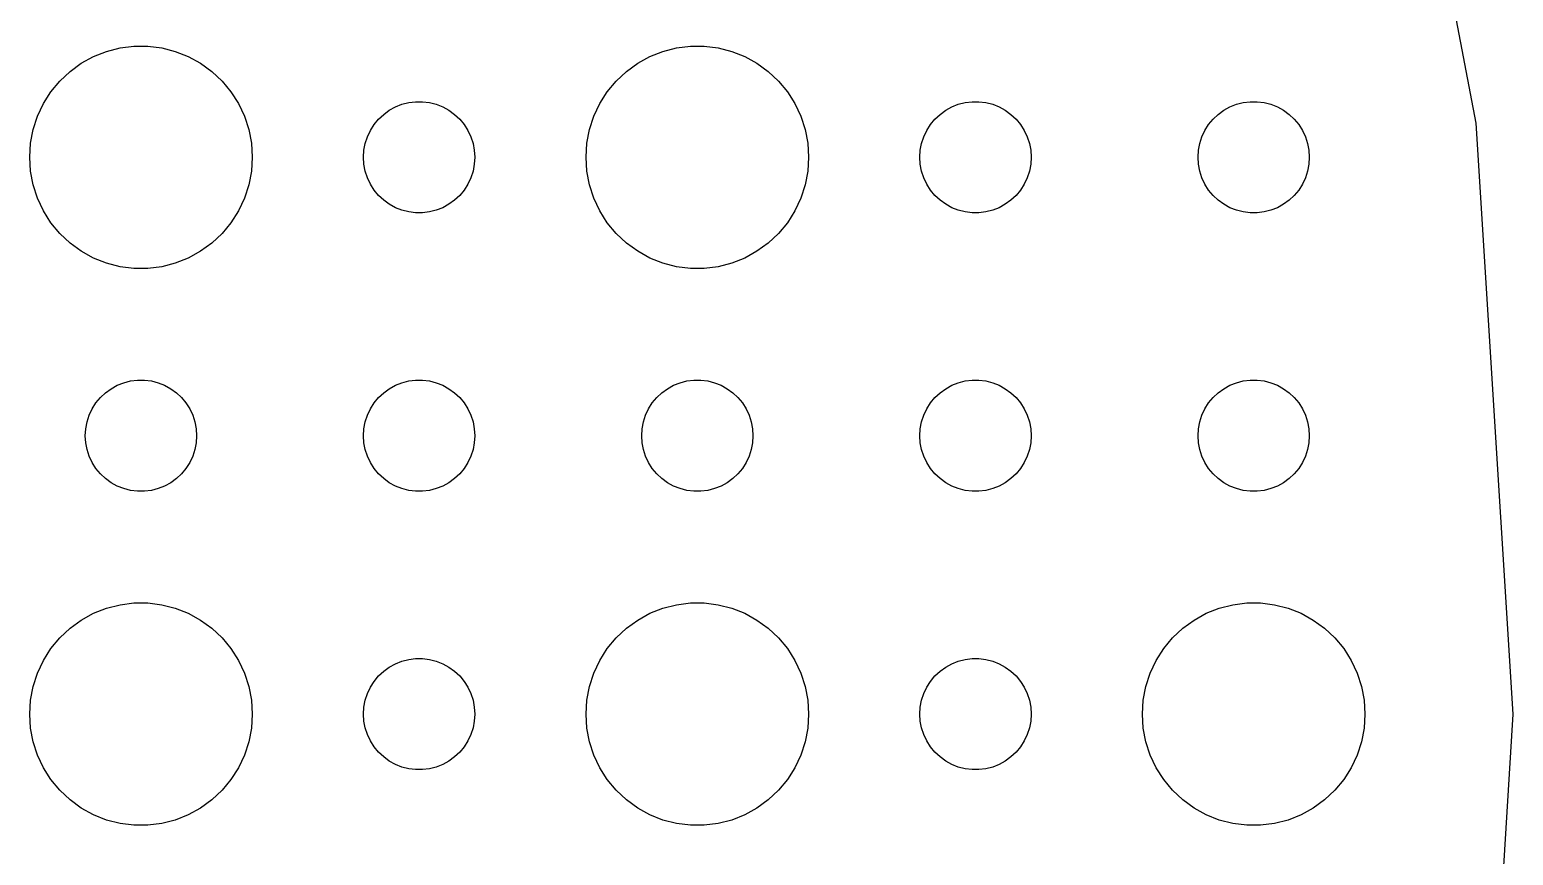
# Model space of a CAD drawing. Header units: metres. Extents: x -127 to 127, y -127 to 127.
# Drawn here: x 87 to 127, y -3.8 to 18.44 of the extents above; entities that cross this region are included whole.
import ezdxf

# ---------------------------------------------------------------- set-up
doc = ezdxf.new("R2010")
doc.units = ezdxf.units.M

msp = doc.modelspace()

# ---------------------------------------------------------------- linework, layer by layer
for p, q in [((125.999, 15.9173), (123.01, 31.5836)), ((88.3925, 17.533), (88.7227, 17.7145)), ((88.7227, 17.7145), (89.073, 17.8532)), ((89.073, 17.8532), (89.4379, 17.9469)), ((89.4379, 17.9469), (89.8116, 17.9941)), ((89.8116, 17.9941), (90.1884, 17.9941)), ((90.1884, 17.9941), (90.5621, 17.9469)), ((90.5621, 17.9469), (90.927, 17.8532)), ((90.927, 17.8532), (91.2773, 17.7145)), ((91.2773, 17.7145), (91.6075, 17.533)), ((103.393, 17.533), (103.723, 17.7145)), ((103.723, 17.7145), (104.073, 17.8532)), ((104.073, 17.8532), (104.438, 17.9469)), ((104.438, 17.9469), (104.812, 17.9941)), ((104.812, 17.9941), (105.188, 17.9941)), ((105.188, 17.9941), (105.562, 17.9469)), ((105.562, 17.9469), (105.927, 17.8532)), ((105.927, 17.8532), (106.277, 17.7145)), ((106.277, 17.7145), (106.607, 17.533)), ((87.8131, 17.0536), (88.0877, 17.3115)), ((88.0877, 17.3115), (88.3925, 17.533)), ((91.6075, 17.533), (91.9123, 17.3115)), ((91.9123, 17.3115), (92.1869, 17.0536)), ((102.813, 17.0536), (103.088, 17.3115)), ((103.088, 17.3115), (103.393, 17.533)), ((106.607, 17.533), (106.912, 17.3115)), ((106.912, 17.3115), (107.187, 17.0536)), ((87.573, 16.7634), (87.8131, 17.0536)), ((92.1869, 17.0536), (92.427, 16.7634)), ((102.573, 16.7634), (102.813, 17.0536)), ((107.187, 17.0536), (107.427, 16.7634)), ((87.2107, 16.1044), (87.3711, 16.4453)), ((87.3711, 16.4453), (87.573, 16.7634)), ((92.427, 16.7634), (92.6289, 16.4453)), ((92.6289, 16.4453), (92.7893, 16.1044)), ((96.8613, 16.3572), (97.0365, 16.4266)), ((97.0365, 16.4266), (97.2189, 16.4734)), ((97.2189, 16.4734), (97.4058, 16.497)), ((97.4058, 16.497), (97.5942, 16.497)), ((97.5942, 16.497), (97.7811, 16.4734)), ((97.7811, 16.4734), (97.9635, 16.4266)), ((97.9635, 16.4266), (98.1387, 16.3572)), ((102.211, 16.1044), (102.371, 16.4453)), ((102.371, 16.4453), (102.573, 16.7634)), ((107.427, 16.7634), (107.629, 16.4453)), ((107.629, 16.4453), (107.789, 16.1044)), ((111.861, 16.3572), (112.036, 16.4266)), ((112.036, 16.4266), (112.219, 16.4734)), ((112.219, 16.4734), (112.406, 16.497)), ((112.406, 16.497), (112.594, 16.497)), ((112.594, 16.497), (112.781, 16.4734)), ((112.781, 16.4734), (112.964, 16.4266)), ((112.964, 16.4266), (113.139, 16.3572)), ((119.361, 16.3572), (119.536, 16.4266)), ((119.536, 16.4266), (119.719, 16.4734)), ((119.719, 16.4734), (119.906, 16.497)), ((119.906, 16.497), (120.094, 16.497)), ((120.094, 16.497), (120.281, 16.4734)), ((120.281, 16.4734), (120.464, 16.4266)), ((120.464, 16.4266), (120.639, 16.3572)), ((87.0943, 15.7461), (87.2107, 16.1044)), ((92.7893, 16.1044), (92.9057, 15.7461)), ((96.2865, 15.8817), (96.4065, 16.0268)), ((96.4065, 16.0268), (96.5439, 16.1558)), ((96.5439, 16.1558), (96.6963, 16.2665)), ((96.6963, 16.2665), (96.8613, 16.3572)), ((98.1387, 16.3572), (98.3037, 16.2665)), ((98.3037, 16.2665), (98.4561, 16.1558)), ((98.4561, 16.1558), (98.5934, 16.0268)), ((98.5934, 16.0268), (98.7135, 15.8817)), ((102.094, 15.7461), (102.211, 16.1044)), ((107.789, 16.1044), (107.906, 15.7461)), ((111.286, 15.8817), (111.407, 16.0268)), ((111.407, 16.0268), (111.544, 16.1558)), ((111.544, 16.1558), (111.696, 16.2665)), ((111.696, 16.2665), (111.861, 16.3572)), ((113.139, 16.3572), (113.304, 16.2665)), ((113.304, 16.2665), (113.456, 16.1558)), ((113.456, 16.1558), (113.593, 16.0268)), ((113.593, 16.0268), (113.714, 15.8817)), ((118.786, 15.8817), (118.907, 16.0268)), ((118.907, 16.0268), (119.044, 16.1558)), ((119.044, 16.1558), (119.196, 16.2665)), ((119.196, 16.2665), (119.361, 16.3572)), ((120.639, 16.3572), (120.804, 16.2665)), ((120.804, 16.2665), (120.956, 16.1558)), ((120.956, 16.1558), (121.093, 16.0268)), ((121.093, 16.0268), (121.214, 15.8817)), ((87.0237, 15.376), (87.0943, 15.7461)), ((92.9057, 15.7461), (92.9763, 15.376)), ((96.1053, 15.5522), (96.1855, 15.7226)), ((96.1855, 15.7226), (96.2865, 15.8817)), ((98.7135, 15.8817), (98.8145, 15.7226)), ((98.8145, 15.7226), (98.8947, 15.5522)), ((102.024, 15.376), (102.094, 15.7461)), ((107.906, 15.7461), (107.976, 15.376)), ((111.105, 15.5522), (111.186, 15.7226)), ((111.186, 15.7226), (111.286, 15.8817)), ((113.714, 15.8817), (113.814, 15.7226)), ((113.814, 15.7226), (113.895, 15.5522)), ((118.605, 15.5522), (118.686, 15.7226)), ((118.686, 15.7226), (118.786, 15.8817)), ((121.214, 15.8817), (121.314, 15.7226)), ((121.314, 15.7226), (121.395, 15.5522)), ((127, 0), (125.999, 15.9173)), ((87, 15), (87.0237, 15.376)), ((92.9763, 15.376), (93, 15)), ((96.0118, 15.188), (96.0471, 15.373)), ((96.0471, 15.373), (96.1053, 15.5522)), ((98.8947, 15.5522), (98.9529, 15.373)), ((98.9529, 15.373), (98.9882, 15.188)), ((102, 15), (102.024, 15.376)), ((107.976, 15.376), (108, 15)), ((111.012, 15.188), (111.047, 15.373)), ((111.047, 15.373), (111.105, 15.5522)), ((113.895, 15.5522), (113.953, 15.373)), ((113.953, 15.373), (113.988, 15.188)), ((118.512, 15.188), (118.547, 15.373)), ((118.547, 15.373), (118.605, 15.5522)), ((121.395, 15.5522), (121.453, 15.373)), ((121.453, 15.373), (121.488, 15.188)), ((87.0237, 14.624), (87, 15)), ((93, 15), (92.9763, 14.624)), ((96, 15), (96.0118, 15.188)), ((96.0118, 14.812), (96, 15)), ((96.0471, 14.627), (96.0118, 14.812)), ((98.9882, 14.812), (98.9529, 14.627)), ((98.9882, 15.188), (99, 15)), ((99, 15), (98.9882, 14.812)), ((102.024, 14.624), (102, 15)), ((108, 15), (107.976, 14.624)), ((111, 15), (111.012, 15.188)), ((111.012, 14.812), (111, 15)), ((111.047, 14.627), (111.012, 14.812)), ((113.988, 14.812), (113.953, 14.627)), ((113.988, 15.188), (114, 15)), ((114, 15), (113.988, 14.812)), ((118.5, 15), (118.512, 15.188)), ((118.512, 14.812), (118.5, 15)), ((118.547, 14.627), (118.512, 14.812)), ((121.488, 14.812), (121.453, 14.627)), ((121.488, 15.188), (121.5, 15)), ((121.5, 15), (121.488, 14.812)), ((87.0943, 14.2539), (87.0237, 14.624)), ((92.9763, 14.624), (92.9057, 14.2539)), ((96.1053, 14.4478), (96.0471, 14.627)), ((96.1855, 14.2774), (96.1053, 14.4478)), ((98.8947, 14.4478), (98.8145, 14.2774)), ((98.9529, 14.627), (98.8947, 14.4478)), ((102.094, 14.2539), (102.024, 14.624)), ((107.976, 14.624), (107.906, 14.2539)), ((111.105, 14.4478), (111.047, 14.627)), ((111.186, 14.2774), (111.105, 14.4478)), ((113.895, 14.4478), (113.814, 14.2774)), ((113.953, 14.627), (113.895, 14.4478)), ((118.605, 14.4478), (118.547, 14.627)), ((118.686, 14.2774), (118.605, 14.4478)), ((121.395, 14.4478), (121.314, 14.2774)), ((121.453, 14.627), (121.395, 14.4478)), ((87.2107, 13.8956), (87.0943, 14.2539)), ((92.9057, 14.2539), (92.7893, 13.8956)), ((96.2865, 14.1183), (96.1855, 14.2774)), ((96.4065, 13.9732), (96.2865, 14.1183)), ((98.7135, 14.1183), (98.5934, 13.9732)), ((98.8145, 14.2774), (98.7135, 14.1183)), ((102.211, 13.8956), (102.094, 14.2539)), ((107.906, 14.2539), (107.789, 13.8956)), ((111.286, 14.1183), (111.186, 14.2774)), ((111.407, 13.9732), (111.286, 14.1183)), ((113.714, 14.1183), (113.593, 13.9732)), ((113.814, 14.2774), (113.714, 14.1183)), ((118.786, 14.1183), (118.686, 14.2774)), ((118.907, 13.9732), (118.786, 14.1183)), ((121.214, 14.1183), (121.093, 13.9732)), ((121.314, 14.2774), (121.214, 14.1183)), ((87.3711, 13.5547), (87.2107, 13.8956)), ((92.7893, 13.8956), (92.6289, 13.5547)), ((96.5439, 13.8442), (96.4065, 13.9732)), ((96.6963, 13.7335), (96.5439, 13.8442)), ((96.8613, 13.6427), (96.6963, 13.7335)), ((97.0365, 13.5734), (96.8613, 13.6427)), ((98.1387, 13.6427), (97.9635, 13.5734)), ((98.3037, 13.7335), (98.1387, 13.6427)), ((98.4561, 13.8442), (98.3037, 13.7335)), ((98.5934, 13.9732), (98.4561, 13.8442)), ((102.371, 13.5547), (102.211, 13.8956)), ((107.789, 13.8956), (107.629, 13.5547)), ((111.544, 13.8442), (111.407, 13.9732)), ((111.696, 13.7335), (111.544, 13.8442)), ((111.861, 13.6427), (111.696, 13.7335)), ((112.036, 13.5734), (111.861, 13.6427)), ((113.139, 13.6427), (112.964, 13.5734)), ((113.304, 13.7335), (113.139, 13.6427)), ((113.456, 13.8442), (113.304, 13.7335)), ((113.593, 13.9732), (113.456, 13.8442)), ((119.044, 13.8442), (118.907, 13.9732)), ((119.196, 13.7335), (119.044, 13.8442)), ((119.361, 13.6427), (119.196, 13.7335)), ((119.536, 13.5734), (119.361, 13.6427)), ((120.639, 13.6427), (120.464, 13.5734)), ((120.804, 13.7335), (120.639, 13.6427)), ((120.956, 13.8442), (120.804, 13.7335)), ((121.093, 13.9732), (120.956, 13.8442)), ((87.573, 13.2366), (87.3711, 13.5547)), ((87.8131, 12.9464), (87.573, 13.2366)), ((92.427, 13.2366), (92.1869, 12.9464)), ((92.6289, 13.5547), (92.427, 13.2366)), ((97.2189, 13.5266), (97.0365, 13.5734)), ((97.4058, 13.5029), (97.2189, 13.5266)), ((97.5942, 13.5029), (97.4058, 13.5029)), ((97.7811, 13.5266), (97.5942, 13.5029)), ((97.9635, 13.5734), (97.7811, 13.5266)), ((102.573, 13.2366), (102.371, 13.5547)), ((102.813, 12.9464), (102.573, 13.2366)), ((107.427, 13.2366), (107.187, 12.9464)), ((107.629, 13.5547), (107.427, 13.2366)), ((112.219, 13.5266), (112.036, 13.5734)), ((112.406, 13.5029), (112.219, 13.5266)), ((112.594, 13.5029), (112.406, 13.5029)), ((112.781, 13.5266), (112.594, 13.5029)), ((112.964, 13.5734), (112.781, 13.5266)), ((119.719, 13.5266), (119.536, 13.5734)), ((119.906, 13.5029), (119.719, 13.5266)), ((120.094, 13.5029), (119.906, 13.5029)), ((120.281, 13.5266), (120.094, 13.5029)), ((120.464, 13.5734), (120.281, 13.5266)), ((88.0877, 12.6884), (87.8131, 12.9464)), ((92.1869, 12.9464), (91.9123, 12.6884)), ((103.088, 12.6884), (102.813, 12.9464)), ((107.187, 12.9464), (106.912, 12.6884)), ((88.3925, 12.467), (88.0877, 12.6884)), ((88.7227, 12.2855), (88.3925, 12.467)), ((91.6075, 12.467), (91.2773, 12.2855)), ((91.9123, 12.6884), (91.6075, 12.467)), ((103.393, 12.467), (103.088, 12.6884)), ((103.723, 12.2855), (103.393, 12.467)), ((106.607, 12.467), (106.277, 12.2855)), ((106.912, 12.6884), (106.607, 12.467)), ((89.073, 12.1468), (88.7227, 12.2855)), ((89.4379, 12.0531), (89.073, 12.1468)), ((89.8116, 12.0059), (89.4379, 12.0531)), ((90.1884, 12.0059), (89.8116, 12.0059)), ((90.5621, 12.0531), (90.1884, 12.0059)), ((90.927, 12.1468), (90.5621, 12.0531)), ((91.2773, 12.2855), (90.927, 12.1468)), ((104.073, 12.1468), (103.723, 12.2855)), ((104.438, 12.0531), (104.073, 12.1468)), ((104.812, 12.0059), (104.438, 12.0531)), ((105.188, 12.0059), (104.812, 12.0059)), ((105.562, 12.0531), (105.188, 12.0059)), ((105.927, 12.1468), (105.562, 12.0531)), ((106.277, 12.2855), (105.927, 12.1468)), ((89.1963, 8.76648), (89.3613, 8.85724)), ((89.3613, 8.85724), (89.5365, 8.92657)), ((89.5365, 8.92657), (89.7189, 8.97342)), ((89.7189, 8.97342), (89.9058, 8.99704)), ((89.9058, 8.99704), (90.0942, 8.99704)), ((90.0942, 8.99704), (90.2811, 8.97342)), ((90.2811, 8.97342), (90.4635, 8.92657)), ((90.4635, 8.92657), (90.6387, 8.85724)), ((90.6387, 8.85724), (90.8037, 8.76648)), ((96.6963, 8.76648), (96.8613, 8.85724)), ((96.8613, 8.85724), (97.0365, 8.92657)), ((97.0365, 8.92657), (97.2189, 8.97342)), ((97.2189, 8.97342), (97.4058, 8.99704)), ((97.4058, 8.99704), (97.5942, 8.99704)), ((97.5942, 8.99704), (97.7811, 8.97342)), ((97.7811, 8.97342), (97.9635, 8.92657)), ((97.9635, 8.92657), (98.1387, 8.85724)), ((98.1387, 8.85724), (98.3037, 8.76648)), ((104.196, 8.76648), (104.361, 8.85724)), ((104.361, 8.85724), (104.536, 8.92657)), ((104.536, 8.92657), (104.719, 8.97342)), ((104.719, 8.97342), (104.906, 8.99704)), ((104.906, 8.99704), (105.094, 8.99704)), ((105.094, 8.99704), (105.281, 8.97342)), ((105.281, 8.97342), (105.464, 8.92657)), ((105.464, 8.92657), (105.639, 8.85724)), ((105.639, 8.85724), (105.804, 8.76648)), ((111.696, 8.76648), (111.861, 8.85724)), ((111.861, 8.85724), (112.036, 8.92657)), ((112.036, 8.92657), (112.219, 8.97342)), ((112.219, 8.97342), (112.406, 8.99704)), ((112.406, 8.99704), (112.594, 8.99704)), ((112.594, 8.99704), (112.781, 8.97342)), ((112.781, 8.97342), (112.964, 8.92657)), ((112.964, 8.92657), (113.139, 8.85724)), ((113.139, 8.85724), (113.304, 8.76648)), ((119.196, 8.76648), (119.361, 8.85724)), ((119.361, 8.85724), (119.536, 8.92657)), ((119.536, 8.92657), (119.719, 8.97342)), ((119.719, 8.97342), (119.906, 8.99704)), ((119.906, 8.99704), (120.094, 8.99704)), ((120.094, 8.99704), (120.281, 8.97342)), ((120.281, 8.97342), (120.464, 8.92657)), ((120.464, 8.92657), (120.639, 8.85724)), ((120.639, 8.85724), (120.804, 8.76648)), ((88.7865, 8.38167), (88.9065, 8.52681)), ((88.9065, 8.52681), (89.0439, 8.65576)), ((89.0439, 8.65576), (89.1963, 8.76648)), ((90.8037, 8.76648), (90.9561, 8.65576)), ((90.9561, 8.65576), (91.0934, 8.52681)), ((91.0934, 8.52681), (91.2135, 8.38167)), ((96.2865, 8.38167), (96.4065, 8.52681)), ((96.4065, 8.52681), (96.5439, 8.65576)), ((96.5439, 8.65576), (96.6963, 8.76648)), ((98.3037, 8.76648), (98.4561, 8.65576)), ((98.4561, 8.65576), (98.5934, 8.52681)), ((98.5934, 8.52681), (98.7135, 8.38167)), ((103.786, 8.38167), (103.907, 8.52681)), ((103.907, 8.52681), (104.044, 8.65576)), ((104.044, 8.65576), (104.196, 8.76648)), ((105.804, 8.76648), (105.956, 8.65576)), ((105.956, 8.65576), (106.093, 8.52681)), ((106.093, 8.52681), (106.214, 8.38167)), ((111.286, 8.38167), (111.407, 8.52681)), ((111.407, 8.52681), (111.544, 8.65576)), ((111.544, 8.65576), (111.696, 8.76648)), ((113.304, 8.76648), (113.456, 8.65576)), ((113.456, 8.65576), (113.593, 8.52681)), ((113.593, 8.52681), (113.714, 8.38167)), ((118.786, 8.38167), (118.907, 8.52681)), ((118.907, 8.52681), (119.044, 8.65576)), ((119.044, 8.65576), (119.196, 8.76648)), ((120.804, 8.76648), (120.956, 8.65576)), ((120.956, 8.65576), (121.093, 8.52681)), ((121.093, 8.52681), (121.214, 8.38167)), ((88.5471, 7.87303), (88.6053, 8.05219)), ((88.6053, 8.05219), (88.6855, 8.22263)), ((88.6855, 8.22263), (88.7865, 8.38167)), ((91.2135, 8.38167), (91.3145, 8.22263)), ((91.3145, 8.22263), (91.3947, 8.05219)), ((91.3947, 8.05219), (91.4529, 7.87303)), ((96.0471, 7.87303), (96.1053, 8.05219)), ((96.1053, 8.05219), (96.1855, 8.22263)), ((96.1855, 8.22263), (96.2865, 8.38167)), ((98.7135, 8.38167), (98.8145, 8.22263)), ((98.8145, 8.22263), (98.8947, 8.05219)), ((98.8947, 8.05219), (98.9529, 7.87303)), ((103.547, 7.87303), (103.605, 8.05219)), ((103.605, 8.05219), (103.686, 8.22263)), ((103.686, 8.22263), (103.786, 8.38167)), ((106.214, 8.38167), (106.314, 8.22263)), ((106.314, 8.22263), (106.395, 8.05219)), ((106.395, 8.05219), (106.453, 7.87303)), ((111.047, 7.87303), (111.105, 8.05219)), ((111.105, 8.05219), (111.186, 8.22263)), ((111.186, 8.22263), (111.286, 8.38167)), ((113.714, 8.38167), (113.814, 8.22263)), ((113.814, 8.22263), (113.895, 8.05219)), ((113.895, 8.05219), (113.953, 7.87303)), ((118.547, 7.87303), (118.605, 8.05219)), ((118.605, 8.05219), (118.686, 8.22263)), ((118.686, 8.22263), (118.786, 8.38167)), ((121.214, 8.38167), (121.314, 8.22263)), ((121.314, 8.22263), (121.395, 8.05219)), ((121.395, 8.05219), (121.453, 7.87303)), ((88.5, 7.5), (88.5118, 7.68799)), ((88.5118, 7.68799), (88.5471, 7.87303)), ((91.4529, 7.87303), (91.4882, 7.68799)), ((91.4882, 7.68799), (91.5, 7.5)), ((96, 7.5), (96.0118, 7.68799)), ((96.0118, 7.68799), (96.0471, 7.87303)), ((98.9529, 7.87303), (98.9882, 7.68799)), ((98.9882, 7.68799), (99, 7.5)), ((103.5, 7.5), (103.512, 7.68799)), ((103.512, 7.68799), (103.547, 7.87303)), ((106.453, 7.87303), (106.488, 7.68799)), ((106.488, 7.68799), (106.5, 7.5)), ((111, 7.5), (111.012, 7.68799)), ((111.012, 7.68799), (111.047, 7.87303)), ((113.953, 7.87303), (113.988, 7.68799)), ((113.988, 7.68799), (114, 7.5)), ((118.5, 7.5), (118.512, 7.68799)), ((118.512, 7.68799), (118.547, 7.87303)), ((121.453, 7.87303), (121.488, 7.68799)), ((121.488, 7.68799), (121.5, 7.5)), ((88.5118, 7.312), (88.5, 7.5)), ((88.5471, 7.12695), (88.5118, 7.312)), ((91.4882, 7.312), (91.4529, 7.12695)), ((91.5, 7.5), (91.4882, 7.312)), ((96.0118, 7.312), (96, 7.5)), ((96.0471, 7.12695), (96.0118, 7.312)), ((98.9882, 7.312), (98.9529, 7.12695)), ((99, 7.5), (98.9882, 7.312)), ((103.512, 7.312), (103.5, 7.5)), ((103.547, 7.12695), (103.512, 7.312)), ((106.488, 7.312), (106.453, 7.12695)), ((106.5, 7.5), (106.488, 7.312)), ((111.012, 7.312), (111, 7.5)), ((111.047, 7.12695), (111.012, 7.312)), ((113.988, 7.312), (113.953, 7.12695)), ((114, 7.5), (113.988, 7.312)), ((118.512, 7.312), (118.5, 7.5)), ((118.547, 7.12695), (118.512, 7.312)), ((121.488, 7.312), (121.453, 7.12695)), ((121.5, 7.5), (121.488, 7.312)), ((88.6053, 6.9478), (88.5471, 7.12695)), ((88.6855, 6.77736), (88.6053, 6.9478)), ((91.3947, 6.9478), (91.3145, 6.77736)), ((91.4529, 7.12695), (91.3947, 6.9478)), ((96.1053, 6.9478), (96.0471, 7.12695)), ((96.1855, 6.77736), (96.1053, 6.9478)), ((98.8947, 6.9478), (98.8145, 6.77736)), ((98.9529, 7.12695), (98.8947, 6.9478)), ((103.605, 6.9478), (103.547, 7.12695)), ((103.686, 6.77736), (103.605, 6.9478)), ((106.395, 6.9478), (106.314, 6.77736)), ((106.453, 7.12695), (106.395, 6.9478)), ((111.105, 6.9478), (111.047, 7.12695)), ((111.186, 6.77736), (111.105, 6.9478)), ((113.895, 6.9478), (113.814, 6.77736)), ((113.953, 7.12695), (113.895, 6.9478)), ((118.605, 6.9478), (118.547, 7.12695)), ((118.686, 6.77736), (118.605, 6.9478)), ((121.395, 6.9478), (121.314, 6.77736)), ((121.453, 7.12695), (121.395, 6.9478)), ((88.7865, 6.61832), (88.6855, 6.77736)), ((88.9065, 6.47318), (88.7865, 6.61832)), ((89.0439, 6.34422), (88.9065, 6.47318)), ((91.0934, 6.47318), (90.9561, 6.34422)), ((91.2135, 6.61832), (91.0934, 6.47318)), ((91.3145, 6.77736), (91.2135, 6.61832)), ((96.2865, 6.61832), (96.1855, 6.77736)), ((96.4065, 6.47318), (96.2865, 6.61832)), ((96.5439, 6.34422), (96.4065, 6.47318)), ((98.5934, 6.47318), (98.4561, 6.34422)), ((98.7135, 6.61832), (98.5934, 6.47318)), ((98.8145, 6.77736), (98.7135, 6.61832)), ((103.786, 6.61832), (103.686, 6.77736)), ((103.907, 6.47318), (103.786, 6.61832)), ((104.044, 6.34422), (103.907, 6.47318)), ((106.093, 6.47318), (105.956, 6.34422)), ((106.214, 6.61832), (106.093, 6.47318)), ((106.314, 6.77736), (106.214, 6.61832)), ((111.286, 6.61832), (111.186, 6.77736)), ((111.407, 6.47318), (111.286, 6.61832)), ((111.544, 6.34422), (111.407, 6.47318)), ((113.593, 6.47318), (113.456, 6.34422)), ((113.714, 6.61832), (113.593, 6.47318)), ((113.814, 6.77736), (113.714, 6.61832)), ((118.786, 6.61832), (118.686, 6.77736)), ((118.907, 6.47318), (118.786, 6.61832)), ((119.044, 6.34422), (118.907, 6.47318)), ((121.093, 6.47318), (120.956, 6.34422)), ((121.214, 6.61832), (121.093, 6.47318)), ((121.314, 6.77736), (121.214, 6.61832)), ((89.1963, 6.23351), (89.0439, 6.34422)), ((89.3613, 6.14275), (89.1963, 6.23351)), ((89.5365, 6.07341), (89.3613, 6.14275)), ((89.7189, 6.02657), (89.5365, 6.07341)), ((89.9058, 6.00294), (89.7189, 6.02657)), ((90.0942, 6.00294), (89.9058, 6.00294)), ((90.2811, 6.02657), (90.0942, 6.00294)), ((90.4635, 6.07341), (90.2811, 6.02657)), ((90.6387, 6.14275), (90.4635, 6.07341)), ((90.8037, 6.23351), (90.6387, 6.14275)), ((90.9561, 6.34422), (90.8037, 6.23351)), ((96.6963, 6.23351), (96.5439, 6.34422)), ((96.8613, 6.14275), (96.6963, 6.23351)), ((97.0365, 6.07341), (96.8613, 6.14275)), ((97.2189, 6.02657), (97.0365, 6.07341)), ((97.4058, 6.00294), (97.2189, 6.02657)), ((97.5942, 6.00294), (97.4058, 6.00294)), ((97.7811, 6.02657), (97.5942, 6.00294)), ((97.9635, 6.07341), (97.7811, 6.02657)), ((98.1387, 6.14275), (97.9635, 6.07341)), ((98.3037, 6.23351), (98.1387, 6.14275)), ((98.4561, 6.34422), (98.3037, 6.23351)), ((104.196, 6.23351), (104.044, 6.34422)), ((104.361, 6.14275), (104.196, 6.23351)), ((104.536, 6.07341), (104.361, 6.14275)), ((104.719, 6.02657), (104.536, 6.07341)), ((104.906, 6.00294), (104.719, 6.02657)), ((105.094, 6.00294), (104.906, 6.00294)), ((105.281, 6.02657), (105.094, 6.00294)), ((105.464, 6.07341), (105.281, 6.02657)), ((105.639, 6.14275), (105.464, 6.07341)), ((105.804, 6.23351), (105.639, 6.14275)), ((105.956, 6.34422), (105.804, 6.23351)), ((111.696, 6.23351), (111.544, 6.34422)), ((111.861, 6.14275), (111.696, 6.23351)), ((112.036, 6.07341), (111.861, 6.14275)), ((112.219, 6.02657), (112.036, 6.07341)), ((112.406, 6.00294), (112.219, 6.02657)), ((112.594, 6.00294), (112.406, 6.00294)), ((112.781, 6.02657), (112.594, 6.00294)), ((112.964, 6.07341), (112.781, 6.02657)), ((113.139, 6.14275), (112.964, 6.07341)), ((113.304, 6.23351), (113.139, 6.14275)), ((113.456, 6.34422), (113.304, 6.23351)), ((119.196, 6.23351), (119.044, 6.34422)), ((119.361, 6.14275), (119.196, 6.23351)), ((119.536, 6.07341), (119.361, 6.14275)), ((119.719, 6.02657), (119.536, 6.07341)), ((119.906, 6.00294), (119.719, 6.02657)), ((120.094, 6.00294), (119.906, 6.00294)), ((120.281, 6.02657), (120.094, 6.00294)), ((120.464, 6.07341), (120.281, 6.02657)), ((120.639, 6.14275), (120.464, 6.07341)), ((120.804, 6.23351), (120.639, 6.14275)), ((120.956, 6.34422), (120.804, 6.23351)), ((88.7227, 2.71448), (89.073, 2.85316)), ((89.073, 2.85316), (89.4379, 2.94685)), ((89.4379, 2.94685), (89.8116, 2.99408)), ((89.8116, 2.99408), (90.1884, 2.99408)), ((90.1884, 2.99408), (90.5621, 2.94685)), ((90.5621, 2.94685), (90.927, 2.85316)), ((90.927, 2.85316), (91.2773, 2.71448)), ((103.723, 2.71448), (104.073, 2.85316)), ((104.073, 2.85316), (104.438, 2.94685)), ((104.438, 2.94685), (104.812, 2.99408)), ((104.812, 2.99408), (105.188, 2.99408)), ((105.188, 2.99408), (105.562, 2.94685)), ((105.562, 2.94685), (105.927, 2.85316)), ((105.927, 2.85316), (106.277, 2.71448)), ((118.723, 2.71448), (119.073, 2.85316)), ((119.073, 2.85316), (119.438, 2.94685)), ((119.438, 2.94685), (119.812, 2.99408)), ((119.812, 2.99408), (120.188, 2.99408)), ((120.188, 2.99408), (120.562, 2.94685)), ((120.562, 2.94685), (120.927, 2.85316)), ((120.927, 2.85316), (121.277, 2.71448)), ((88.0877, 2.31154), (88.3925, 2.53297)), ((88.3925, 2.53297), (88.7227, 2.71448)), ((91.2773, 2.71448), (91.6075, 2.53297)), ((91.6075, 2.53297), (91.9123, 2.31154)), ((103.088, 2.31154), (103.393, 2.53297)), ((103.393, 2.53297), (103.723, 2.71448)), ((106.277, 2.71448), (106.607, 2.53297)), ((106.607, 2.53297), (106.912, 2.31154)), ((118.088, 2.31154), (118.393, 2.53297)), ((118.393, 2.53297), (118.723, 2.71448)), ((121.277, 2.71448), (121.607, 2.53297)), ((121.607, 2.53297), (121.912, 2.31154)), ((87.573, 1.76335), (87.8131, 2.05363)), ((87.8131, 2.05363), (88.0877, 2.31154)), ((91.9123, 2.31154), (92.1869, 2.05363)), ((92.1869, 2.05363), (92.427, 1.76335)), ((102.573, 1.76335), (102.813, 2.05363)), ((102.813, 2.05363), (103.088, 2.31154)), ((106.912, 2.31154), (107.187, 2.05363)), ((107.187, 2.05363), (107.427, 1.76335)), ((117.573, 1.76335), (117.813, 2.05363)), ((117.813, 2.05363), (118.088, 2.31154)), ((121.912, 2.31154), (122.187, 2.05363)), ((122.187, 2.05363), (122.427, 1.76335)), ((87.3711, 1.44525), (87.573, 1.76335)), ((92.427, 1.76335), (92.6289, 1.44525)), ((102.371, 1.44525), (102.573, 1.76335)), ((107.427, 1.76335), (107.629, 1.44525)), ((117.371, 1.44525), (117.573, 1.76335)), ((122.427, 1.76335), (122.629, 1.44525)), ((87.2107, 1.10437), (87.3711, 1.44525)), ((92.6289, 1.44525), (92.7893, 1.10437)), ((96.5439, 1.15576), (96.6963, 1.26648)), ((96.6963, 1.26648), (96.8613, 1.35724)), ((96.8613, 1.35724), (97.0365, 1.42657)), ((97.0365, 1.42657), (97.2189, 1.47342)), ((97.2189, 1.47342), (97.4058, 1.49704)), ((97.4058, 1.49704), (97.5942, 1.49704)), ((97.5942, 1.49704), (97.7811, 1.47342)), ((97.7811, 1.47342), (97.9635, 1.42657)), ((97.9635, 1.42657), (98.1387, 1.35724)), ((98.1387, 1.35724), (98.3037, 1.26648)), ((98.3037, 1.26648), (98.4561, 1.15576)), ((102.211, 1.10437), (102.371, 1.44525)), ((107.629, 1.44525), (107.789, 1.10437)), ((111.544, 1.15576), (111.696, 1.26648)), ((111.696, 1.26648), (111.861, 1.35724)), ((111.861, 1.35724), (112.036, 1.42657)), ((112.036, 1.42657), (112.219, 1.47342)), ((112.219, 1.47342), (112.406, 1.49704)), ((112.406, 1.49704), (112.594, 1.49704)), ((112.594, 1.49704), (112.781, 1.47342)), ((112.781, 1.47342), (112.964, 1.42657)), ((112.964, 1.42657), (113.139, 1.35724)), ((113.139, 1.35724), (113.304, 1.26648)), ((113.304, 1.26648), (113.456, 1.15576)), ((117.211, 1.10437), (117.371, 1.44525)), ((122.629, 1.44525), (122.789, 1.10437)), ((87.0943, 0.74606), (87.2107, 1.10437)), ((92.7893, 1.10437), (92.9057, 0.74606)), ((96.1855, 0.72263), (96.2865, 0.88167)), ((96.2865, 0.88167), (96.4065, 1.02681)), ((96.4065, 1.02681), (96.5439, 1.15576)), ((98.4561, 1.15576), (98.5934, 1.02681)), ((98.5934, 1.02681), (98.7135, 0.88167)), ((98.7135, 0.88167), (98.8145, 0.72263)), ((102.094, 0.74606), (102.211, 1.10437)), ((107.789, 1.10437), (107.906, 0.74606)), ((111.186, 0.72263), (111.286, 0.88167)), ((111.286, 0.88167), (111.407, 1.02681)), ((111.407, 1.02681), (111.544, 1.15576)), ((113.456, 1.15576), (113.593, 1.02681)), ((113.593, 1.02681), (113.714, 0.88167)), ((113.714, 0.88167), (113.814, 0.72263)), ((117.094, 0.74606), (117.211, 1.10437)), ((122.789, 1.10437), (122.906, 0.74606)), ((87.0237, 0.37599), (87.0943, 0.74606)), ((92.9057, 0.74606), (92.9763, 0.37599)), ((96.0471, 0.37303), (96.1053, 0.55219)), ((96.1053, 0.55219), (96.1855, 0.72263)), ((98.8145, 0.72263), (98.8947, 0.55219)), ((98.8947, 0.55219), (98.9529, 0.37303)), ((102.024, 0.37599), (102.094, 0.74606)), ((107.906, 0.74606), (107.976, 0.37599)), ((111.047, 0.37303), (111.105, 0.55219)), ((111.105, 0.55219), (111.186, 0.72263)), ((113.814, 0.72263), (113.895, 0.55219)), ((113.895, 0.55219), (113.953, 0.37303)), ((117.024, 0.37599), (117.094, 0.74606)), ((122.906, 0.74606), (122.976, 0.37599)), ((87, 0), (87.0237, 0.37599)), ((87.0237, -0.37599), (87, 0)), ((92.9763, 0.37599), (93, 0)), ((93, 0), (92.9763, -0.37599)), ((96, 0), (96.0118, 0.18799)), ((96.0118, -0.18799), (96, 0)), ((96.0118, 0.18799), (96.0471, 0.37303)), ((98.9529, 0.37303), (98.9882, 0.18799)), ((98.9882, 0.18799), (99, 0)), ((99, 0), (98.9882, -0.18799)), ((102, 0), (102.024, 0.37599)), ((102.024, -0.37599), (102, 0)), ((107.976, 0.37599), (108, 0)), ((108, 0), (107.976, -0.37599)), ((111, 0), (111.012, 0.18799)), ((111.012, -0.18799), (111, 0)), ((111.012, 0.18799), (111.047, 0.37303)), ((113.953, 0.37303), (113.988, 0.18799)), ((113.988, 0.18799), (114, 0)), ((114, 0), (113.988, -0.18799)), ((117, 0), (117.024, 0.37599)), ((117.024, -0.37599), (117, 0)), ((122.976, 0.37599), (123, 0)), ((123, 0), (122.976, -0.37599)), ((125.999, -15.9173), (127, 0)), ((87.0943, -0.74606), (87.0237, -0.37599)), ((92.9763, -0.37599), (92.9057, -0.74606)), ((96.0471, -0.37303), (96.0118, -0.18799)), ((96.1053, -0.55219), (96.0471, -0.37303)), ((98.9529, -0.37303), (98.8947, -0.55219)), ((98.9882, -0.18799), (98.9529, -0.37303)), ((102.094, -0.74606), (102.024, -0.37599)), ((107.976, -0.37599), (107.906, -0.74606)), ((111.047, -0.37303), (111.012, -0.18799)), ((111.105, -0.55219), (111.047, -0.37303)), ((113.953, -0.37303), (113.895, -0.55219)), ((113.988, -0.18799), (113.953, -0.37303)), ((117.094, -0.74606), (117.024, -0.37599)), ((122.976, -0.37599), (122.906, -0.74606)), ((87.2107, -1.10437), (87.0943, -0.74606)), ((92.9057, -0.74606), (92.7893, -1.10437)), ((96.1855, -0.72263), (96.1053, -0.55219)), ((96.2865, -0.88167), (96.1855, -0.72263)), ((98.8145, -0.72263), (98.7135, -0.88167)), ((98.8947, -0.55219), (98.8145, -0.72263)), ((102.211, -1.10437), (102.094, -0.74606)), ((107.906, -0.74606), (107.789, -1.10437)), ((111.186, -0.72263), (111.105, -0.55219)), ((111.286, -0.88167), (111.186, -0.72263)), ((113.814, -0.72263), (113.714, -0.88167)), ((113.895, -0.55219), (113.814, -0.72263)), ((117.211, -1.10437), (117.094, -0.74606)), ((122.906, -0.74606), (122.789, -1.10437)), ((87.3711, -1.44525), (87.2107, -1.10437)), ((92.7893, -1.10437), (92.6289, -1.44525)), ((96.4065, -1.02681), (96.2865, -0.88167)), ((96.5439, -1.15576), (96.4065, -1.02681)), ((96.6963, -1.26648), (96.5439, -1.15576)), ((98.4561, -1.15576), (98.3037, -1.26648)), ((98.5934, -1.02681), (98.4561, -1.15576)), ((98.7135, -0.88167), (98.5934, -1.02681)), ((102.371, -1.44525), (102.211, -1.10437)), ((107.789, -1.10437), (107.629, -1.44525)), ((111.407, -1.02681), (111.286, -0.88167)), ((111.544, -1.15576), (111.407, -1.02681)), ((111.696, -1.26648), (111.544, -1.15576)), ((113.456, -1.15576), (113.304, -1.26648)), ((113.593, -1.02681), (113.456, -1.15576)), ((113.714, -0.88167), (113.593, -1.02681)), ((117.371, -1.44525), (117.211, -1.10437)), ((122.789, -1.10437), (122.629, -1.44525)), ((87.573, -1.76335), (87.3711, -1.44525)), ((92.6289, -1.44525), (92.427, -1.76335)), ((96.8613, -1.35724), (96.6963, -1.26648)), ((97.0365, -1.42657), (96.8613, -1.35724)), ((97.2189, -1.47342), (97.0365, -1.42657)), ((97.4058, -1.49704), (97.2189, -1.47342)), ((97.5942, -1.49704), (97.4058, -1.49704)), ((97.7811, -1.47342), (97.5942, -1.49704)), ((97.9635, -1.42657), (97.7811, -1.47342)), ((98.1387, -1.35724), (97.9635, -1.42657)), ((98.3037, -1.26648), (98.1387, -1.35724)), ((102.573, -1.76335), (102.371, -1.44525)), ((107.629, -1.44525), (107.427, -1.76335)), ((111.861, -1.35724), (111.696, -1.26648)), ((112.036, -1.42657), (111.861, -1.35724)), ((112.219, -1.47342), (112.036, -1.42657)), ((112.406, -1.49704), (112.219, -1.47342)), ((112.594, -1.49704), (112.406, -1.49704)), ((112.781, -1.47342), (112.594, -1.49704)), ((112.964, -1.42657), (112.781, -1.47342)), ((113.139, -1.35724), (112.964, -1.42657)), ((113.304, -1.26648), (113.139, -1.35724)), ((117.573, -1.76335), (117.371, -1.44525)), ((122.629, -1.44525), (122.427, -1.76335)), ((87.8131, -2.05363), (87.573, -1.76335)), ((92.427, -1.76335), (92.1869, -2.05363)), ((102.813, -2.05363), (102.573, -1.76335)), ((107.427, -1.76335), (107.187, -2.05363)), ((117.813, -2.05363), (117.573, -1.76335)), ((122.427, -1.76335), (122.187, -2.05363)), ((88.0877, -2.31154), (87.8131, -2.05363)), ((88.3925, -2.53297), (88.0877, -2.31154)), ((91.9123, -2.31154), (91.6075, -2.53297)), ((92.1869, -2.05363), (91.9123, -2.31154)), ((103.088, -2.31154), (102.813, -2.05363)), ((103.393, -2.53297), (103.088, -2.31154)), ((106.912, -2.31154), (106.607, -2.53297)), ((107.187, -2.05363), (106.912, -2.31154)), ((118.088, -2.31154), (117.813, -2.05363)), ((118.393, -2.53297), (118.088, -2.31154)), ((121.912, -2.31154), (121.607, -2.53297)), ((122.187, -2.05363), (121.912, -2.31154)), ((88.7227, -2.71448), (88.3925, -2.53297)), ((89.073, -2.85316), (88.7227, -2.71448)), ((91.2773, -2.71448), (90.927, -2.85316)), ((91.6075, -2.53297), (91.2773, -2.71448)), ((103.723, -2.71448), (103.393, -2.53297)), ((104.073, -2.85316), (103.723, -2.71448)), ((106.277, -2.71448), (105.927, -2.85316)), ((106.607, -2.53297), (106.277, -2.71448)), ((118.723, -2.71448), (118.393, -2.53297)), ((119.073, -2.85316), (118.723, -2.71448)), ((121.277, -2.71448), (120.927, -2.85316)), ((121.607, -2.53297), (121.277, -2.71448)), ((89.4379, -2.94685), (89.073, -2.85316)), ((89.8116, -2.99408), (89.4379, -2.94685)), ((90.1884, -2.99408), (89.8116, -2.99408)), ((90.5621, -2.94685), (90.1884, -2.99408)), ((90.927, -2.85316), (90.5621, -2.94685)), ((104.438, -2.94685), (104.073, -2.85316)), ((104.812, -2.99408), (104.438, -2.94685)), ((105.188, -2.99408), (104.812, -2.99408)), ((105.562, -2.94685), (105.188, -2.99408)), ((105.927, -2.85316), (105.562, -2.94685)), ((119.438, -2.94685), (119.073, -2.85316)), ((119.812, -2.99408), (119.438, -2.94685)), ((120.188, -2.99408), (119.812, -2.99408)), ((120.562, -2.94685), (120.188, -2.99408)), ((120.927, -2.85316), (120.562, -2.94685))]:
    msp.add_line(p, q)

doc.saveas('drawing.dxf')
